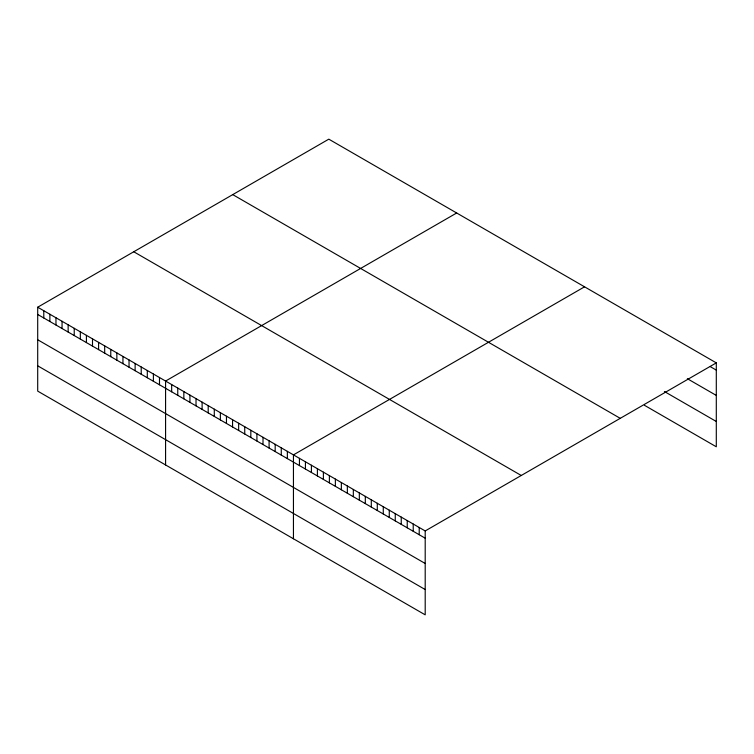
<?xml version="1.0" encoding="UTF-8"?>
<svg xmlns="http://www.w3.org/2000/svg" width="754" height="754" viewBox="0 0 754 754"><rect width="100%" height="100%" fill="white"/><g stroke="black" fill="none" stroke-linecap="round" stroke-linejoin="round"><path stroke-width="1.13" d="M37.7 307.217L425.199 530.939L425.199 614.84L37.7 391.119L37.7 307.217L328.801 139.16L716.3 362.881L716.3 446.783L644.434 405.284M456.679 212.986L165.578 381.053L165.578 464.954M584.548 286.812L293.447 454.879L293.447 538.78M425.199 530.939L716.3 362.881M710.315 366.661L716.3 370.12M687.356 378.706L716.3 395.416M664.397 391.514L716.3 421.486M232.741 194.617L620.24 418.338M133.76 251.761L521.259 475.482M37.7 314.465L425.199 538.186M37.7 339.762L425.199 563.483M37.7 365.822L425.199 589.543M419.215 527.489L419.215 534.727M413.22 524.03L413.22 531.268M407.235 520.571L407.235 527.809M401.241 517.112L401.241 524.36M395.256 513.653L395.256 520.901M389.271 510.194L389.271 517.442M383.277 506.745L383.277 513.983M377.292 503.286L377.292 510.524M371.298 499.827L371.298 507.065M365.313 496.368L365.313 503.606M359.328 492.909L359.328 500.156M353.334 489.45L353.334 496.697M347.349 485.991L347.349 493.239M341.355 482.541L341.355 489.78M335.37 479.082L335.37 486.321M329.385 475.623L329.385 482.862M323.391 472.164L323.391 479.412M317.406 468.705L317.406 475.953M311.411 465.246L311.411 472.494M305.427 461.797L305.427 469.035M299.442 458.338L299.442 465.576M287.359 451.363L287.359 458.602M281.27 447.848L281.27 455.086M275.182 444.332L275.182 451.571M269.093 440.817L269.093 448.055M263.005 437.301L263.005 444.54M256.916 433.786L256.916 441.024M250.828 430.27L250.828 437.508M244.739 426.755L244.739 433.993M238.65 423.239L238.65 430.477M232.562 419.724L232.562 426.962M226.464 416.208L226.464 423.446M220.375 412.692L220.375 419.931M214.287 409.177L214.287 416.415M208.198 405.661L208.198 412.9M202.11 402.146L202.11 409.384M196.021 398.63L196.021 405.869M189.933 395.115L189.933 402.353M183.844 391.599L183.844 398.838M177.755 388.084L177.755 395.322M171.667 384.568L171.667 391.807M159.49 377.537L159.49 384.776M153.392 374.022L153.392 381.26M147.303 370.506L147.303 377.745M141.215 366.991L141.215 374.229M135.126 363.475L135.126 370.714M129.038 359.96L129.038 367.198M122.949 356.444L122.949 363.682M116.861 352.929L116.861 360.167M110.772 349.413L110.772 356.651M104.683 345.897L104.683 353.136M98.595 342.382L98.595 349.62M92.506 338.866L92.506 346.105M86.418 335.351L86.418 342.589M80.329 331.835L80.329 339.074M74.231 328.32L74.231 335.558M68.143 324.804L68.143 332.043M62.054 321.279L62.054 328.527M55.966 317.764L55.966 325.012M49.877 314.248L49.877 321.496M43.789 310.733L43.789 317.981"/></g></svg>
